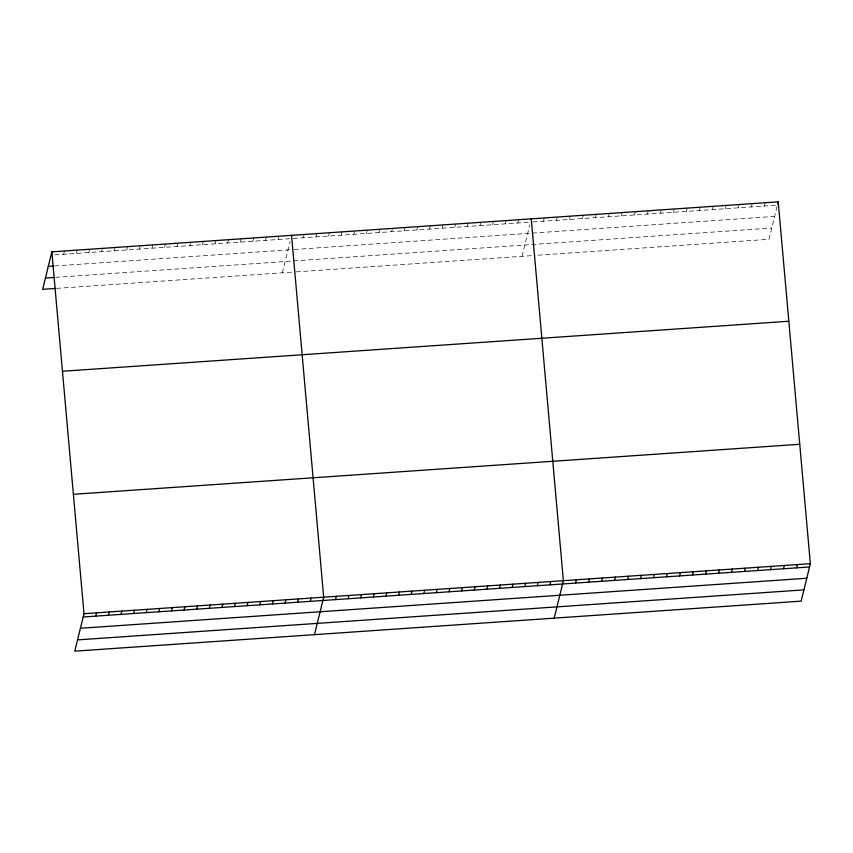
<?xml version="1.0" encoding="UTF-8"?>
<svg xmlns="http://www.w3.org/2000/svg" width="853" height="853" viewBox="0 0 853 853"><rect width="100%" height="100%" fill="white"/><g stroke="black" fill="none" stroke-linecap="round" stroke-linejoin="round"><path stroke-width="0.64" stroke-dasharray="4.26 3.2" d="M63.655 254.279L64.465 250.985M76.28 253.405L77.079 250.121M88.893 252.541L89.704 249.247M101.507 251.667L102.317 248.383M114.121 250.803L114.931 247.509M126.734 249.929L127.545 246.645M139.359 249.065L140.159 245.771M151.973 248.191L152.783 244.907M164.586 247.327L165.397 244.033M177.2 246.464L178.01 243.169M189.814 245.589L190.624 242.295M202.428 244.726L203.238 241.431M215.052 243.851L215.852 240.557M227.666 242.988L228.476 239.693M240.279 242.113L241.09 238.819M252.893 241.25L253.704 237.955M265.507 240.375L266.317 237.091M278.121 239.512L278.931 236.217M282.343 272.811L290.052 241.463M303.359 237.774L304.169 234.479M315.973 236.899L316.783 233.615M328.586 236.036L329.397 232.741M341.2 235.161L342.01 231.877M353.824 234.298L354.624 231.003M366.438 233.423L367.248 230.139M379.052 232.56L379.862 229.265M391.666 231.685L392.476 228.401M404.279 230.822L405.09 227.527M416.893 229.958L417.703 226.663M429.517 229.084L430.317 225.789M442.131 228.22L442.942 224.925M454.745 227.346L455.555 224.051M467.359 226.482L468.169 223.187M479.972 225.608L480.783 222.313M492.597 224.744L493.397 221.449M505.211 223.87L506.021 220.586M517.824 223.006L518.635 219.711M522.047 256.305L529.745 224.957M543.436 221.236L544.246 217.952M556.433 220.341L557.244 217.057M569.431 219.445L570.241 216.161M582.428 218.56L583.239 215.265M595.426 217.664L596.236 214.37M608.424 216.769L609.234 213.474M621.421 215.873L622.232 212.578M634.419 214.977L635.229 211.683M647.416 214.082L648.227 210.787M660.414 213.186L661.224 209.891M673.412 212.29L674.222 208.996M686.42 211.395L687.219 208.1M699.417 210.499L700.217 207.204M712.415 209.603L713.215 206.309M725.413 208.708L726.212 205.413M738.41 207.812L739.21 204.528M751.408 206.916L752.218 203.632M764.405 206.021L765.216 202.737M54.827 254.887L289.476 238.723M293.261 238.467L530.438 222.132M533.04 221.951L777.403 205.125L769.011 239.298L536.345 255.324M54.581 265.987L293.016 249.566M294.274 249.481L774.631 216.406M55.509 277.342L771.773 228.028M56.522 288.367L294.967 271.947M296.226 271.862L535.044 255.41"/><path stroke-width="1.28" d="M51.852 251.859L83.989 613.702L74.787 651.159L801.148 601.141L810.35 563.684L778.213 201.841L51.852 251.859L42.65 289.316L55.264 288.453M95.803 616.122L96.613 612.827M108.416 615.248L109.227 611.964M121.03 614.384L121.84 611.089M133.644 613.51L134.454 610.226M146.268 612.646L147.068 609.351M158.882 611.772L159.692 608.488M171.496 610.908L172.306 607.613M184.109 610.034L184.92 606.75M196.723 609.17L197.533 605.875M209.337 608.306L210.147 605.012M221.961 607.432L222.761 604.137M234.575 606.568L235.385 603.274M247.189 605.694L247.999 602.399M259.802 604.83L260.613 601.536M272.416 603.956L273.227 600.661M285.041 603.092L285.84 599.798M297.654 602.218L298.465 598.934M310.268 601.354L311.078 598.06M314.49 634.653L323.692 597.196L291.545 235.353M335.496 599.616L336.306 596.322M348.109 598.742L348.92 595.458M360.734 597.878L361.533 594.584M373.347 597.004L374.158 593.72M385.961 596.14L386.772 592.846M398.575 595.266L399.385 591.982M411.189 594.402L411.999 591.108M423.813 593.528L424.613 590.244M436.427 592.664L437.237 589.37M449.041 591.801L449.851 588.506M461.654 590.926L462.465 587.632M474.268 590.063L475.078 586.768M486.882 589.188L487.692 585.894M499.506 588.325L500.306 585.03M512.12 587.45L512.93 584.156M524.734 586.587L525.544 583.292M537.347 585.712L538.158 582.428M549.961 584.849L550.771 581.554M554.183 618.148L563.385 580.69L531.248 218.848M575.583 583.079L576.383 579.795M588.581 582.183L589.38 578.899M601.578 581.288L602.378 578.003M614.576 580.403L615.376 577.108M627.573 579.507L628.384 576.212M640.571 578.611L641.381 575.317M653.569 577.716L654.379 574.421M666.566 576.82L667.377 573.525M679.564 575.924L680.374 572.63M777.669 204.027L778.213 201.841M692.561 575.029L693.372 571.734M705.559 574.133L706.369 570.838M718.557 573.237L719.367 569.943M731.554 572.342L732.364 569.047M744.552 571.446L745.362 568.151M757.549 570.55L758.36 567.256M770.547 569.655L771.357 566.371M783.544 568.759L784.355 565.475M796.542 567.863L797.352 564.579M48.269 266.424L53.323 266.072M45.422 278.046L54.251 277.438M62.461 371.258L788.812 321.25M73.39 494.292L799.741 444.274M83.989 613.702L810.35 563.684M83.189 616.986L809.54 566.968M80.417 628.266L806.767 578.249M77.559 639.889L803.921 589.871"/></g></svg>
